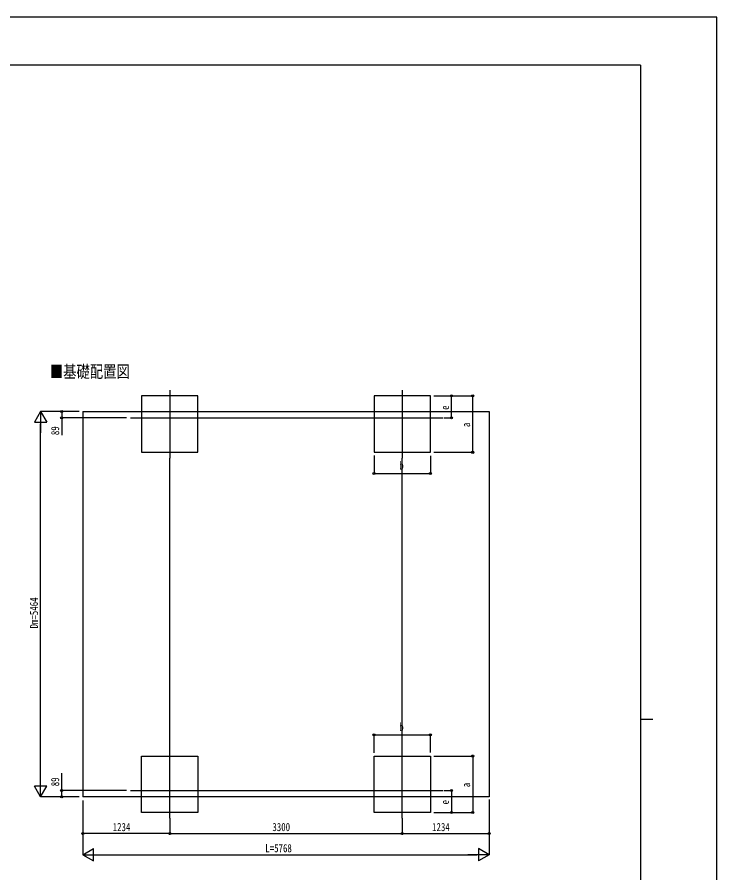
# Model space of a CAD drawing. Units: millimetres, scale not verified. Extents: x -14718 to 14718, y -10395 to 10395.
# Drawn here: x 4784 to 14718, y -1743 to 10395 of the extents above; entities that cross this region are included whole.
import ezdxf
from ezdxf.enums import TextEntityAlignment as Align

# ---------------------------------------------------------------- set-up
doc = ezdxf.new("R2010")
doc.units = ezdxf.units.MM
doc.header["$LTSCALE"] = 50
for name, color, linetype in [('0-2_USER1', 3, 'Continuous'), ('0-3_YKK_12', 2, 'Continuous'), ('0-5_YKK_A1', 4, 'Continuous'), ('0-6_YKK_D', 6, 'Continuous'), ('0-7_YKK_ZWAK', 7, 'Continuous')]:
    doc.layers.add(name, color=color, linetype=linetype)
doc.styles.add('ＭＳ ゴシック', font='')
doc.styles.get('ＭＳ ゴシック').set_extended_font_data('MS Gothic')

msp = doc.modelspace()

# ---------------------------------------------------------------- linework, layer by layer
at = {"layer": '0-3_YKK_12'}
for p, q in [((6950.57, 5103.24), (6950.57, 4140.72)), ((10250.57, 5103.24), (10250.57, 4140.72)), ((6391.9, 4710.78), (10824.81, 4710.78)), ((6950.57, -967.68), (6950.57, -5.16)), ((10250.57, -967.68), (10250.57, -5.16)), ((6391.9, -575.22), (10824.81, -575.22))]:
    msp.add_line(p, q, dxfattribs=at)
at = {"layer": '0-5_YKK_A1'}
for p, q in [((5716.57, 4799.78), (11484.57, 4799.78)), ((5716.57, 4799.78), (5716.57, -664.22)), ((11484.57, 4799.78), (11484.57, -664.22)), ((11484.57, -664.22), (5716.57, -664.22))]:
    msp.add_line(p, q, dxfattribs=at)
for points in [[(6550.57, 4221.98), (7350.57, 4221.98), (7350.57, 5021.98), (6550.57, 5021.98)], [(9850.57, 4221.98), (10650.57, 4221.98), (10650.57, 5021.98), (9850.57, 5021.98)], [(6550.57, -86.42), (7350.57, -86.42), (7350.57, -886.42), (6550.57, -886.42)], [(9850.57, -86.42), (10650.57, -86.42), (10650.57, -886.42), (9850.57, -886.42)]]:
    msp.add_lwpolyline(points, close=True, dxfattribs=at)
at = {"layer": '0-6_YKK_D'}
for p, q in [((10700.57, 5021.98), (11251.57, 5021.98)), ((10701.57, 5021.98), (10951.57, 5021.98)), ((10950.57, 4710.78), (10950.57, 5021.98)), ((11250.57, 4221.98), (11250.57, 5021.98)), ((5116.57, 4799.78), (5029.07, 4648.23)), ((5666.57, 4799.78), (5115.57, 4799.78)), ((5116.57, 4799.78), (5204.07, 4648.23)), ((5116.57, 4799.78), (5116.57, 4496.68)), ((5666.57, 4799.78), (5415.57, 4799.78)), ((5029.07, 4648.23), (5204.07, 4648.23)), ((5116.57, -489.22), (5116.57, 4624.78)), ((6338.46, 4710.78), (5415.57, 4710.78)), ((10839.38, 4710.78), (10951.57, 4710.78)), ((6950.57, -5.16), (6950.57, 4140.72)), ((9850.57, 4174.9), (9850.57, 3920.98)), ((10250.57, -5.16), (10250.57, 4140.72)), ((10650.57, 4172.97), (10650.57, 3920.98)), ((10700.57, 4221.98), (11251.57, 4221.98)), ((9850.57, 3921.98), (10650.57, 3921.98)), ((9850.57, -39.33), (9850.57, 214.58)), ((9850.57, 213.58), (10650.57, 213.58)), ((10650.57, -37.4), (10650.57, 214.58)), ((10701.57, -86.42), (11251.57, -86.42)), ((11250.57, -86.42), (11250.57, -886.42)), ((5116.57, -664.22), (5116.57, -361.11)), ((5116.57, -664.22), (5029.07, -512.66)), ((5204.07, -512.66), (5029.07, -512.66)), ((5116.57, -664.22), (5204.07, -512.66)), ((6338.46, -575.22), (5415.57, -575.22)), ((10839.38, -575.22), (10951.57, -575.22)), ((10950.57, -575.22), (10950.57, -886.42)), ((5666.57, -664.22), (5115.57, -664.22)), ((5666.57, -664.22), (5415.57, -664.22)), ((5716.57, -717.9), (5716.57, -1487.42)), ((11484.57, -703.69), (11484.57, -1487.42)), ((6950.57, -968.68), (6950.57, -1187.42)), ((6950.57, -968.68), (6950.57, -1187.42)), ((10250.57, -968.68), (10250.57, -1187.42)), ((10250.57, -968.68), (10250.57, -1187.42)), ((10700.57, -886.42), (11251.57, -886.42)), ((10701.57, -886.42), (10951.57, -886.42)), ((5716.57, -1106.07), (5716.57, -1187.42)), ((6950.57, -1186.42), (5716.57, -1186.42)), ((6950.57, -1186.42), (10250.57, -1186.42)), ((10250.57, -1186.42), (11484.57, -1186.42)), ((11484.57, -1106.07), (11484.57, -1187.42)), ((5716.57, -1486.42), (5868.12, -1398.92)), ((5868.12, -1573.92), (5868.12, -1398.92)), ((11484.57, -1486.42), (11333.01, -1398.92)), ((11333.01, -1398.92), (11333.01, -1573.92)), ((5716.57, -1486.42), (5868.12, -1573.92)), ((5716.57, -1486.42), (6019.68, -1486.42)), ((5891.57, -1486.42), (11309.57, -1486.42)), ((11484.57, -1486.42), (11181.46, -1486.42)), ((11484.57, -1486.42), (11333.01, -1573.92))]:
    msp.add_line(p, q, dxfattribs=at)
for points in [[(5416.57, 4799.78), (5416.57, 4710.78), (5416.57, 4464.48)], [(5416.57, -664.22), (5416.57, -575.22), (5416.57, -328.92)]]:
    msp.add_lwpolyline(points, dxfattribs=at)
for centre in [(10950.57, 5021.98), (11250.57, 5021.98), (5416.57, 4799.78), (5416.57, 4710.78), (10950.57, 4710.78), (11250.57, 4221.98), (9850.57, 3921.98), (10650.57, 3921.98), (9850.57, 213.58), (10650.57, 213.58), (11250.57, -86.42), (5416.57, -575.22), (10950.57, -575.22), (5416.57, -664.22), (10950.57, -886.42), (11250.57, -886.42), (5716.57, -1186.42), (6950.57, -1186.42), (6950.57, -1186.42), (10250.57, -1186.42), (10250.57, -1186.42), (11484.57, -1186.42)]:
    msp.add_circle(centre, 14.88, dxfattribs=at)
at = {"layer": '0-7_YKK_ZWAK'}
for p, q in [((13632.57, 9712.5), (-13667.43, 9712.5)), ((13632.57, 9712.5), (13632.57, -8837.5)), ((13632.57, 437.5), (13807.57, 437.5))]:
    msp.add_line(p, q, dxfattribs=at)
msp.add_lwpolyline([(-14717.5, -10395), (14717.5, -10395), (14717.5, 10395), (-14717.5, 10395)], close=True, dxfattribs=at)

# ---------------------------------------------------------------- texts
at = {"layer": '0-2_USER1', "style": 'ＭＳ ゴシック', "width": 0.8}
msp.add_text('■基礎配置図', height=173.2, dxfattribs=at).set_placement((5248.29, 5228.7), align=Align.BOTTOM_LEFT)
at = {"layer": '0-6_YKK_D', "style": 'ＭＳ ゴシック', "width": 0.8}
for s, p in [('e', (10949.57, 4824.38)), ('a', (11249.57, 4579.98)), ('89', (5415.57, 4465.48)), ('Dm=5464', (5115.57, 1723.38)), ('89', (5415.57, -514.72)), ('a', (11249.57, -528.42)), ('e', (10949.57, -772.82))]:
    msp.add_text(s, height=115.5, rotation=90, dxfattribs=at).set_placement(p, align=Align.BOTTOM_LEFT)
for s, p in [('b', (10208.57, 3942.98)), ('b', (10208.57, 234.58)), ('1234', (6140.37, -1185.42)), ('3300', (8407.37, -1185.42)), ('1234', (10674.37, -1185.42)), ('L=5768', (8306.57, -1485.42))]:
    msp.add_text(s, height=115.5, dxfattribs=at).set_placement(p, align=Align.BOTTOM_LEFT)

doc.saveas('drawing.dxf')
